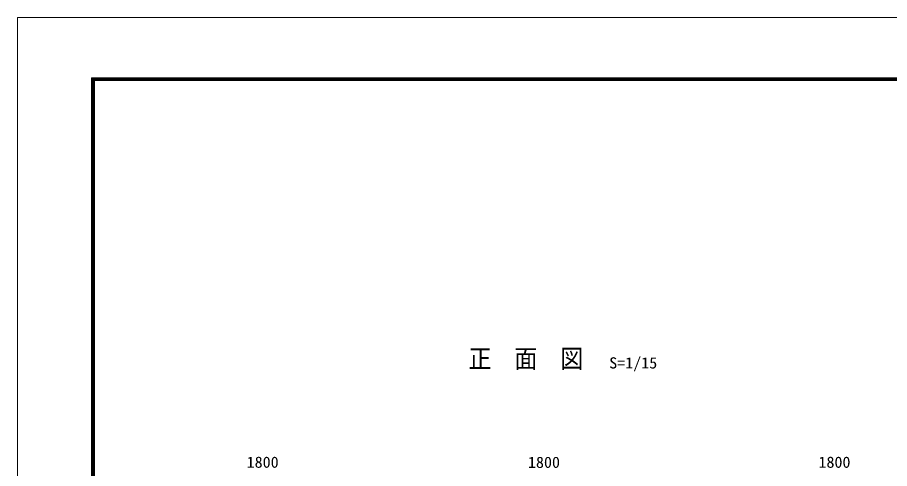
# Model space of a CAD drawing. Units: millimetres, scale not verified. Extents: x -4455 to 4455, y -3150 to 3150.
# Drawn here: x -4455 to -1088, y 1407 to 3150 of the extents above; entities that cross this region are included whole.
import ezdxf
from ezdxf.enums import TextEntityAlignment as Align

# ---------------------------------------------------------------- set-up
doc = ezdxf.new("R2010")
doc.units = ezdxf.units.MM
doc.header["$LTSCALE"] = 20
for name, color, linetype, lineweight in [('0-0_6文字', 3, 'Continuous', 18), ('0-2_5寸法', 1, 'Continuous', 18), ('0-B_7詳細', 7, 'Continuous', 18), ('0-F_D-TTL', 7, 'Continuous', 18)]:
    doc.layers.add(name, color=color, linetype=linetype, lineweight=lineweight)
doc.styles.add('ＭＳ ゴシック', font='')
doc.styles.get('ＭＳ ゴシック').set_extended_font_data('MS Gothic')

msp = doc.modelspace()

# ---------------------------------------------------------------- linework, layer by layer
at = {"layer": '0-F_D-TTL', "color": 2}
msp.add_lwpolyline([(-4455.04, 3150.21), (4454.66, 3150.21), (4454.66, -3150.21), (-4455.04, -3150.21)], close=True, dxfattribs=at)
at = {"layer": '0-F_D-TTL'}
for points in [[(-4168.65, 2916.87), (4168.28, 2916.87), (4168.28, -2916.87), (-4168.65, -2916.87)], [(-4166, 2914.21), (4165.63, 2914.21), (4165.63, -2914.21), (-4166, -2914.21)], [(-4163.35, 2911.56), (4162.97, 2911.56), (4162.97, -2911.56), (-4163.35, -2911.56)], [(-4160.7, 2908.91), (4160.32, 2908.91), (4160.32, -2908.91), (-4160.7, -2908.91)], [(-4158.05, 2906.26), (4157.67, 2906.26), (4157.67, -2906.26), (-4158.05, -2906.26)]]:
    msp.add_lwpolyline(points, close=True, dxfattribs=at)

# ---------------------------------------------------------------- texts
at = {"layer": '0-0_6文字', "color": 7, "style": 'ＭＳ ゴシック', "width": 0.9}
msp.add_text('正\u3000面\u3000図', height=72.14, dxfattribs=at).set_placement((-2713.26, 1774.47), align=Align.BOTTOM_LEFT)
at = {"layer": '0-0_6文字', "style": 'ＭＳ ゴシック', "width": 1.05}
msp.add_text('S=1/15', height=43.26, dxfattribs=at).set_placement((-2170.06, 1781.03), align=Align.BOTTOM_LEFT)
at = {"layer": '0-2_5寸法', "color": 3, "style": 'ＭＳ ゴシック', "width": 1.05}
for p in [(-3570.09, 1397.55), (-1362.21, 1397.55)]:
    msp.add_text('1800', height=43.26, dxfattribs=at).set_placement(p, align=Align.BOTTOM_LEFT)
at = {"layer": '0-B_7詳細', "color": 3, "style": 'ＭＳ ゴシック', "width": 1.05}
msp.add_text('1800', height=43.26, dxfattribs=at).set_placement((-2483.87, 1397.13), align=Align.BOTTOM_LEFT)

doc.saveas('drawing.dxf')
